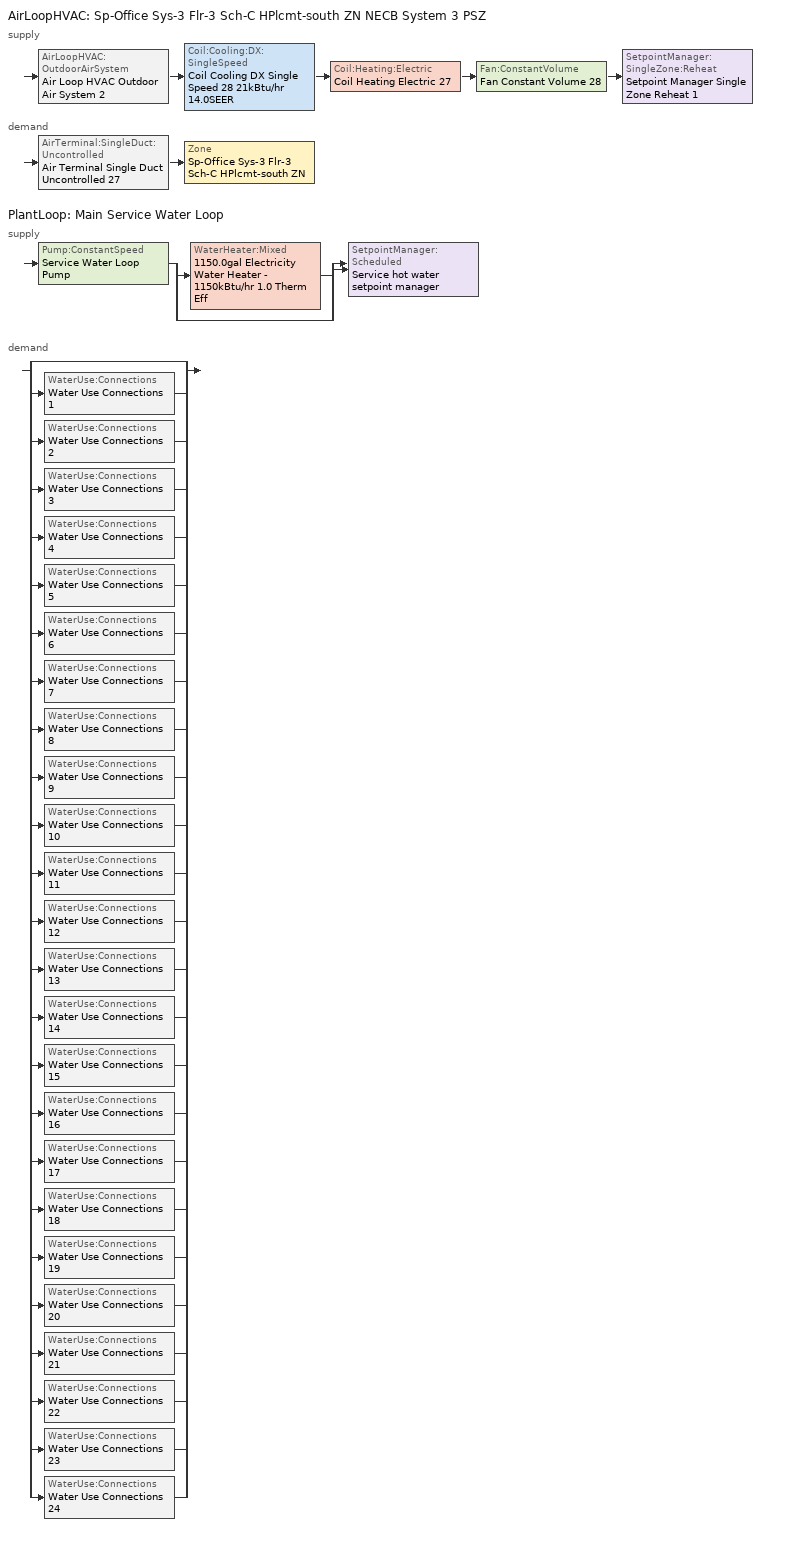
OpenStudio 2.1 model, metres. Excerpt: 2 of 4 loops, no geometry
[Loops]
AirLoopHVAC 'Sp-Office Sys-3 Flr-3 Sch-C HPlcmt-south ZN NECB System 3 PSZ'
 supply: AirLoopHVAC:OutdoorAirSystem 'Air Loop HVAC Outdoor Air System 2' > Coil:Cooling:DX:SingleSpeed 'Coil Cooling DX Single Speed 28 21kBtu/hr 14.0SEER' > Coil:Heating:Electric 'Coil Heating Electric 27' > Fan:ConstantVolume 'Fan Constant Volume 28' > SetpointManager:SingleZone:Reheat 'Setpoint Manager Single Zone Reheat 1'
 demand: AirTerminal:SingleDuct:Uncontrolled 'Air Terminal Single Duct Uncontrolled 27' > Zone 'Sp-Office Sys-3 Flr-3 Sch-C HPlcmt-south ZN'
PlantLoop 'Main Service Water Loop'
 supply: Pump:ConstantSpeed 'Service Water Loop Pump' > split
  | WaterHeater:Mixed '1150.0gal Electricity Water Heater - 1150kBtu/hr 1.0 Therm Eff'
  | bypass
  join > SetpointManager:Scheduled 'Service hot water setpoint manager'
 demand: split
  | bypass
  | WaterUse:Connections 'Water Use Connections 1'
  | WaterUse:Connections 'Water Use Connections 2'
  | WaterUse:Connections 'Water Use Connections 3'
  | WaterUse:Connections 'Water Use Connections 4'
  | WaterUse:Connections 'Water Use Connections 5'
  | WaterUse:Connections 'Water Use Connections 6'
  | WaterUse:Connections 'Water Use Connections 7'
  | WaterUse:Connections 'Water Use Connections 8'
  | WaterUse:Connections 'Water Use Connections 9'
  | WaterUse:Connections 'Water Use Connections 10'
  | WaterUse:Connections 'Water Use Connections 11'
  | WaterUse:Connections 'Water Use Connections 12'
  | WaterUse:Connections 'Water Use Connections 13'
  | WaterUse:Connections 'Water Use Connections 14'
  | WaterUse:Connections 'Water Use Connections 15'
  | WaterUse:Connections 'Water Use Connections 16'
  | WaterUse:Connections 'Water Use Connections 17'
  | WaterUse:Connections 'Water Use Connections 18'
  | WaterUse:Connections 'Water Use Connections 19'
  | WaterUse:Connections 'Water Use Connections 20'
  | WaterUse:Connections 'Water Use Connections 21'
  | WaterUse:Connections 'Water Use Connections 22'
  | WaterUse:Connections 'Water Use Connections 23'
  | WaterUse:Connections 'Water Use Connections 24'
[Sizing:Zone]
Sp-Office Sys-3 Flr-3 Sch-C HPlcmt-south ZN: Zone Cooling Design Supply Air Temperature Input Method=SupplyAirTemperature; Zone Cooling Design Supply Air Temperature {C}=13; Zone Cooling Design Supply Air Temperature Difference {deltaC}=11.11; Zone Heating Design Supply Air Temperature Input Method=SupplyAirTemperature; Zone Heating Design Supply Air Temperature {C}=43; Zone Heating Design Supply Air Temperature Difference {deltaC}=11.11; Zone Cooling Design Supply Air Humidity Ratio {kg-H2O/kg-air}=0.0085; Zone Heating Design Supply Air Humidity Ratio {kg-H2O/kg-air}=0.008; Zone Heating Sizing Factor=1.3; Zone Cooling Sizing Factor=1.1; Cooling Design Air Flow Method=DesignDay; Heating Design Air Flow Method=DesignDay; Account for Dedicated Outdoor Air System=No; Dedicated Outdoor Air System Control Strategy=NeutralSupplyAir; Dedicated Outdoor Air Low Setpoint Temperature for Design {C}=autosize; Dedicated Outdoor Air High Setpoint Temperature for Design {C}=autosize
[Zone equipment]
Sp-Office Sys-3 Flr-3 Sch-C HPlcmt-south ZN: Air Terminal Single Duct Uncontrolled 27, Zone HVAC Baseboard Convective Water 27
[PlantLoop]
Main Service Water Loop: Maximum Loop Temperature {C}=60; Minimum Loop Temperature {C}=10; Plant Loop Volume {m3}=Autocalculate; Load Distribution Scheme=Optimal
[Sizing:Plant]
Main Service Water Loop: Loop Type=Heating; Design Loop Exit Temperature {C}=60; Loop Design Temperature Difference {deltaC}=5; Sizing Option=NonCoincident; Zone Timesteps in Averaging Window=1; Coincident Sizing Factor Mode=None
[AirLoopHVAC]
Sp-Office Sys-3 Flr-3 Sch-C HPlcmt-south ZN NECB System 3 PSZ: Availability Schedule=Sp-Office Sys-3 Flr-3 Sch-C HPlcmt-south ZN NECB System 3 PSZ Occ Sch; Availability Manager=Availability Manager Night Cycle 2; Design Supply Air Flow Rate {m3/s}=AutoSize
[Sizing:System]
Sp-Office Sys-3 Flr-3 Sch-C HPlcmt-south ZN NECB System 3 PSZ: Type of Load to Size On=Sensible; Design Outdoor Air Flow Rate {m3/s}=Autosize; Minimum System Air Flow Ratio=1; Preheat Design Temperature {C}=7; Preheat Design Humidity Ratio {kg-H2O/kg-Air}=0.008; Precool Design Temperature {C}=13; Precool Design Humidity Ratio {kg-H2O/kg-Air}=0.008; Central Cooling Design Supply Air Temperature {C}=13; Central Heating Design Supply Air Temperature {C}=43; Sizing Option=NonCoincident; 100% Outdoor Air in Cooling=No; 100% Outdoor Air in Heating=No; Central Cooling Design Supply Air Humidity Ratio {kg-H2O/kg-Air}=0.0085; Central Heating Design Supply Air Humidity Ratio {kg-H2O/kg-Air}=0.008; Cooling Design Air Flow Method=DesignDay; Cooling Design Air Flow Rate {m3/s}=0; Heating Design Air Flow Method=DesignDay; Heating Design Air Flow Rate {m3/s}=0; System Outdoor Air Method=ZoneSum; Zone Maximum Outdoor Air Fraction=1; Cooling Supply Air Flow Rate Per Floor Area {m3/s-m2}=0.00996765; Cooling Fraction of Autosized Cooling Supply Air Flow Rate=1; Cooling Supply Air Flow Rate Per Unit Cooling Capacity {m3/s-W}=3.94755e-05; Heating Supply Air Flow Rate Per Floor Area {m3/s-m2}=0.00996765; Heating Fraction of Autosized Heating Supply Air Flow Rate=1; Heating Fraction of Autosized Cooling Supply Air Flow Rate=1; Heating Supply Air Flow Rate Per Unit Heating Capacity {m3/s-W}=3.15882e-05; Cooling Design Capacity Method=CoolingDesignCapacity; Cooling Design Capacity {W}=autosize; Cooling Design Capacity Per Floor Area {W/m2}=234.7; Fraction of Autosized Cooling Design Capacity=1; Heating Design Capacity Method=HeatingDesignCapacity; Heating Design Capacity {W}=autosize; Heating Design Capacity Per Floor Area {W/m2}=157; Fraction of Autosized Heating Design Capacity=1; Central Cooling Capacity Control Method=OnOff
[Fan:ConstantVolume]
Fan Constant Volume 28: Availability Schedule=Always On Discrete; Fan Efficiency=0.39975; Pressure Rise {Pa}=640; Maximum Flow Rate {m3/s}=AutoSize; Motor Efficiency=0.615
[Coil:Cooling:DX:SingleSpeed]
Coil Cooling DX Single Speed 28 21kBtu/hr 14.0SEER: Availability Schedule=Always On Discrete; Rated Total Cooling Capacity {W}=autosize; Rated Sensible Heat Ratio=autosize; Rated COP {W/W}=3.8248; Rated Air Flow Rate {m3/s}=autosize; Rated Evaporator Fan Power Per Volume Flow Rate {W/(m3/s)}=773.3; Total Cooling Capacity Function of Temperature Curve=DXCOOL-NECB2011-REF-CAPFT 20; Total Cooling Capacity Function of Flow Fraction Curve=DXCOOL-NECB2011-REF-CAPFFLOW 20; Energy Input Ratio Function of Temperature Curve=DXCOOL-NECB2011-REF-COOLEIRFT 20; Energy Input Ratio Function of Flow Fraction Curve=DXCOOL-NECB2011-REF-COOLEIRFFLOW 20; Part Load Fraction Correlation Curve=DXCOOL-NECB2011-REF-COOLPLFFPLR 20; Condenser Type=AirCooled; Evaporative Condenser Effectiveness=0; Evaporative Condenser Air Flow Rate {m3/s}=Autosize; Evaporative Condenser Pump Rated Power Consumption {W}=Autosize; Crankcase Heater Capacity {W}=0; Maximum Outdoor Dry-Bulb Temperature for Crankcase Heater Operation {C}=0; Basin Heater Capacity {W/K}=0; Basin Heater Setpoint Temperature {C}=10
[Controller:OutdoorAir]
Controller Outdoor Air 2: Minimum Outdoor Air Flow Rate {m3/s}=0; Maximum Outdoor Air Flow Rate {m3/s}=Autosize; Economizer Control Type=NoEconomizer; Economizer Control Action Type=ModulateFlow; Economizer Maximum Limit Dry-Bulb Temperature {C}=28; Economizer Maximum Limit Enthalpy {J/kg}=64000; Economizer Minimum Limit Dry-Bulb Temperature {C}=-100; Lockout Type=NoLockout; Minimum Limit Type=FixedMinimum; Minimum Outdoor Air Schedule=Sp-Office Sys-3 Flr-3 Sch-C HPlcmt-south ZN NECB System 3 PSZ Occ Sch; Controller Mechanical Ventilation=Controller Mechanical Ventilation 2; High Humidity Control=No; Heat Recovery Bypass Control Type=BypassWhenWithinEconomizerLimits
[Controller:MechanicalVentilation]
Controller Mechanical Ventilation 2: Availability Schedule=Always On Discrete; System Outdoor Air Method=ZoneSum
[AirLoopHVAC:OutdoorAirSystem]
Air Loop HVAC Outdoor Air System 2: Controller=Controller Outdoor Air 2
[SetpointManager:Scheduled]
Service hot water setpoint manager: Control Variable=Temperature; Schedule=Service Water Loop Temp - 140F
[Coil:Heating:Electric]
Coil Heating Electric 27: Availability Schedule=Always On Discrete
[AirTerminal:SingleDuct:Uncontrolled]
Air Terminal Single Duct Uncontrolled 27: Availability Schedule=Always On Discrete; Maximum Air Flow Rate {m3/s}=AutoSize
[SetpointManager:SingleZone:Reheat]
Setpoint Manager Single Zone Reheat 1: Minimum Supply Air Temperature {C}=13; Maximum Supply Air Temperature {C}=43; Control Zone=Sp-Office Sys-3 Flr-3 Sch-C HPlcmt-south ZN
[Pump:ConstantSpeed]
Service Water Loop Pump: Rated Flow Rate {m3/s}=autosize; Rated Pump Head {Pa}=0.01; Rated Power Consumption {W}=autosize; Motor Efficiency=0.7; Fraction of Motor Inefficiencies to Fluid Stream=0; Pump Control Type=Intermittent
[WaterHeater:Mixed]
1150.0gal Electricity Water Heater - 1150kBtu/hr 1.0 Therm Eff: Tank Volume {m3}=4.35322; Setpoint Temperature Schedule=Service Water Loop Temp - 140F; Deadband Temperature Difference {deltaC}=2; Maximum Temperature Limit {C}=82.2222; Heater Control Type=Cycle; Heater Maximum Capacity {W}=337032; Heater Fuel Type=Electricity; Heater Thermal Efficiency=1; Off Cycle Parasitic Fuel Consumption Rate {W}=25.717; Off Cycle Parasitic Fuel Type=Electricity; Off Cycle Parasitic Heat Fraction to Tank=0.8; On Cycle Parasitic Fuel Consumption Rate {W}=25.717; On Cycle Parasitic Fuel Type=Electricity; On Cycle Parasitic Heat Fraction to Tank=0; Ambient Temperature Indicator=Schedule; Ambient Temperature Schedule=Water Heater Ambient Temp Schedule - 70F; Off Cycle Loss Coefficient to Ambient Temperature {W/K}=9.09539; On Cycle Loss Coefficient to Ambient Temperature {W/K}=9.09539; Use Side Effectiveness=1; Source Side Effectiveness=1; Use Side Design Flow Rate {m3/s}=autosize; Source Side Design Flow Rate {m3/s}=autosize; Indirect Water Heating Recovery Time {hr}=1.5
[WaterUse:Connections]
Name | Water Use Equipment Name 1
Water Use Connections 1 | G n1 apartment Service Water Use 0.06gal/min
Water Use Connections 2 | G n2 apartment Service Water Use 0.06gal/min
Water Use Connections 3 | G ne apartment Service Water Use 0.06gal/min
Water Use Connections 4 | G nw apartment Service Water Use 0.06gal/min
Water Use Connections 5 | G s1 apartment Service Water Use 0.06gal/min
Water Use Connections 6 | G s2 apartment Service Water Use 0.06gal/min
Water Use Connections 7 | G sw apartment Service Water Use 0.06gal/min
Water Use Connections 8 | M n1 apartment Service Water Use 0.06gal/min
Water Use Connections 9 | M n2 apartment Service Water Use 0.06gal/min
Water Use Connections 10 | M ne apartment Service Water Use 0.06gal/min
Water Use Connections 11 | M nw apartment Service Water Use 0.06gal/min
Water Use Connections 12 | M s1 apartment Service Water Use 0.06gal/min
Water Use Connections 13 | M s2 apartment Service Water Use 0.06gal/min
Water Use Connections 14 | M se apartment Service Water Use 0.06gal/min
Water Use Connections 15 | M sw apartment Service Water Use 0.06gal/min
Water Use Connections 16 | T n1 apartment Service Water Use 0.06gal/min
Water Use Connections 17 | T n2 apartment Service Water Use 0.06gal/min
Water Use Connections 18 | T ne apartment Service Water Use 0.06gal/min
Water Use Connections 19 | T nw apartment Service Water Use 0.06gal/min
Water Use Connections 20 | T s1 apartment Service Water Use 0.06gal/min
Water Use Connections 21 | T s2 apartment Service Water Use 0.06gal/min
Water Use Connections 22 | T se apartment Service Water Use 0.06gal/min
Water Use Connections 23 | T sw apartment Service Water Use 0.06gal/min
Water Use Connections 24 | Office Service Water Use 0.07gal/min
[WaterUse:Equipment:Definition]
Name | Peak Flow Rate {m3/s} | Target Temperature Schedule | Sensible Fraction Schedule | Latent Fraction Schedule
G n1 apartment Service Water Use Def 0.06gal/min | 3.95701e-06 | Schedule Ruleset 5 | Schedule Ruleset 3 | Schedule Ruleset 4
G n2 apartment Service Water Use Def 0.06gal/min | 3.95701e-06 | Schedule Ruleset 8 | Schedule Ruleset 6 | Schedule Ruleset 7
G ne apartment Service Water Use Def 0.06gal/min | 3.95701e-06 | Schedule Ruleset 11 | Schedule Ruleset 9 | Schedule Ruleset 10
G nw apartment Service Water Use Def 0.06gal/min | 3.95701e-06 | Schedule Ruleset 14 | Schedule Ruleset 12 | Schedule Ruleset 13
G s1 apartment Service Water Use Def 0.06gal/min | 3.95701e-06 | Schedule Ruleset 17 | Schedule Ruleset 15 | Schedule Ruleset 16
G s2 apartment Service Water Use Def 0.06gal/min | 3.95701e-06 | Schedule Ruleset 20 | Schedule Ruleset 18 | Schedule Ruleset 19
G sw apartment Service Water Use Def 0.06gal/min | 3.95701e-06 | Schedule Ruleset 23 | Schedule Ruleset 21 | Schedule Ruleset 22
M n1 apartment Service Water Use Def 0.06gal/min | 3.95701e-06 | Schedule Ruleset 26 | Schedule Ruleset 24 | Schedule Ruleset 25
M n2 apartment Service Water Use Def 0.06gal/min | 3.95701e-06 | Schedule Ruleset 29 | Schedule Ruleset 27 | Schedule Ruleset 28
M ne apartment Service Water Use Def 0.06gal/min | 3.95701e-06 | Schedule Ruleset 32 | Schedule Ruleset 30 | Schedule Ruleset 31
M nw apartment Service Water Use Def 0.06gal/min | 3.95701e-06 | Schedule Ruleset 35 | Schedule Ruleset 33 | Schedule Ruleset 34
M s1 apartment Service Water Use Def 0.06gal/min | 3.95701e-06 | Schedule Ruleset 38 | Schedule Ruleset 36 | Schedule Ruleset 37
M s2 apartment Service Water Use Def 0.06gal/min | 3.95701e-06 | Schedule Ruleset 41 | Schedule Ruleset 39 | Schedule Ruleset 40
M se apartment Service Water Use Def 0.06gal/min | 3.95701e-06 | Schedule Ruleset 44 | Schedule Ruleset 42 | Schedule Ruleset 43
M sw apartment Service Water Use Def 0.06gal/min | 3.95701e-06 | Schedule Ruleset 47 | Schedule Ruleset 45 | Schedule Ruleset 46
T n1 apartment Service Water Use Def 0.06gal/min | 3.95701e-06 | Schedule Ruleset 50 | Schedule Ruleset 48 | Schedule Ruleset 49
T n2 apartment Service Water Use Def 0.06gal/min | 3.95701e-06 | Schedule Ruleset 53 | Schedule Ruleset 51 | Schedule Ruleset 52
T ne apartment Service Water Use Def 0.06gal/min | 3.95701e-06 | Schedule Ruleset 56 | Schedule Ruleset 54 | Schedule Ruleset 55
T nw apartment Service Water Use Def 0.06gal/min | 3.95701e-06 | Schedule Ruleset 59 | Schedule Ruleset 57 | Schedule Ruleset 58
T s1 apartment Service Water Use Def 0.06gal/min | 3.95701e-06 | Schedule Ruleset 62 | Schedule Ruleset 60 | Schedule Ruleset 61
T s2 apartment Service Water Use Def 0.06gal/min | 3.95701e-06 | Schedule Ruleset 65 | Schedule Ruleset 63 | Schedule Ruleset 64
T se apartment Service Water Use Def 0.06gal/min | 3.95701e-06 | Schedule Ruleset 68 | Schedule Ruleset 66 | Schedule Ruleset 67
T sw apartment Service Water Use Def 0.06gal/min | 3.95701e-06 | Schedule Ruleset 71 | Schedule Ruleset 69 | Schedule Ruleset 70
Office Service Water Use Def 0.07gal/min | 4.28177e-06 | Schedule Ruleset 74 | Schedule Ruleset 72 | Schedule Ruleset 73
[WaterUse:Equipment]
Name | Water Use Equipment Definition | Space | Flow Rate Fraction Schedule
G n1 apartment Service Water Use 0.06gal/min | G n1 apartment Service Water Use Def 0.06gal/min | G N1 Apartment | NECB-G-Service Water Heating
G n2 apartment Service Water Use 0.06gal/min | G n2 apartment Service Water Use Def 0.06gal/min | G N2 Apartment | NECB-G-Service Water Heating
G ne apartment Service Water Use 0.06gal/min | G ne apartment Service Water Use Def 0.06gal/min | G NE Apartment | NECB-G-Service Water Heating
G nw apartment Service Water Use 0.06gal/min | G nw apartment Service Water Use Def 0.06gal/min | G NW Apartment | NECB-G-Service Water Heating
G s1 apartment Service Water Use 0.06gal/min | G s1 apartment Service Water Use Def 0.06gal/min | G S1 Apartment | NECB-G-Service Water Heating
G s2 apartment Service Water Use 0.06gal/min | G s2 apartment Service Water Use Def 0.06gal/min | G S2 Apartment | NECB-G-Service Water Heating
G sw apartment Service Water Use 0.06gal/min | G sw apartment Service Water Use Def 0.06gal/min | G SW Apartment | NECB-G-Service Water Heating
M n1 apartment Service Water Use 0.06gal/min | M n1 apartment Service Water Use Def 0.06gal/min | M N1 Apartment | NECB-G-Service Water Heating
M n2 apartment Service Water Use 0.06gal/min | M n2 apartment Service Water Use Def 0.06gal/min | M N2 Apartment | NECB-G-Service Water Heating
M ne apartment Service Water Use 0.06gal/min | M ne apartment Service Water Use Def 0.06gal/min | M NE Apartment | NECB-G-Service Water Heating
M nw apartment Service Water Use 0.06gal/min | M nw apartment Service Water Use Def 0.06gal/min | M NW Apartment | NECB-G-Service Water Heating
M s1 apartment Service Water Use 0.06gal/min | M s1 apartment Service Water Use Def 0.06gal/min | M S1 Apartment | NECB-G-Service Water Heating
M s2 apartment Service Water Use 0.06gal/min | M s2 apartment Service Water Use Def 0.06gal/min | M S2 Apartment | NECB-G-Service Water Heating
M se apartment Service Water Use 0.06gal/min | M se apartment Service Water Use Def 0.06gal/min | M SE Apartment | NECB-G-Service Water Heating
M sw apartment Service Water Use 0.06gal/min | M sw apartment Service Water Use Def 0.06gal/min | M SW Apartment | NECB-G-Service Water Heating
T n1 apartment Service Water Use 0.06gal/min | T n1 apartment Service Water Use Def 0.06gal/min | T N1 Apartment | NECB-G-Service Water Heating
T n2 apartment Service Water Use 0.06gal/min | T n2 apartment Service Water Use Def 0.06gal/min | T N2 Apartment | NECB-G-Service Water Heating
T ne apartment Service Water Use 0.06gal/min | T ne apartment Service Water Use Def 0.06gal/min | T NE Apartment | NECB-G-Service Water Heating
T nw apartment Service Water Use 0.06gal/min | T nw apartment Service Water Use Def 0.06gal/min | T NW Apartment | NECB-G-Service Water Heating
T s1 apartment Service Water Use 0.06gal/min | T s1 apartment Service Water Use Def 0.06gal/min | T S1 Apartment | NECB-G-Service Water Heating
T s2 apartment Service Water Use 0.06gal/min | T s2 apartment Service Water Use Def 0.06gal/min | T S2 Apartment | NECB-G-Service Water Heating
T se apartment Service Water Use 0.06gal/min | T se apartment Service Water Use Def 0.06gal/min | T SE Apartment | NECB-G-Service Water Heating
T sw apartment Service Water Use 0.06gal/min | T sw apartment Service Water Use Def 0.06gal/min | T SW Apartment | NECB-G-Service Water Heating
Office Service Water Use 0.07gal/min | Office Service Water Use Def 0.07gal/min | Office | NECB-C-Service Water Heating
[AvailabilityManager:NightCycle]
Availability Manager Night Cycle 2: Control Type=CycleOnAny; Thermostat Tolerance {deltaC}=1; Cycling Run Time {s}=3600
[Schedule:Ruleset]
Service Water Loop Temp - 140F: Default Day Schedule=Service Water Loop Temp - 140F Default
Water Heater Ambient Temp Schedule - 70F: Default Day Schedule=Water Heater Ambient Temp Schedule - 70F Default
Schedule Ruleset 3: Default Day Schedule=Schedule Day 6
Schedule Ruleset 4: Default Day Schedule=Schedule Day 7
Schedule Ruleset 5: Default Day Schedule=Schedule Day 8
NECB-G-Service Water Heating: Default Day Schedule=NECB-G-Service Water Heating Default
Schedule Ruleset 6: Default Day Schedule=Schedule Day 9
Schedule Ruleset 7: Default Day Schedule=Schedule Day 10
Schedule Ruleset 8: Default Day Schedule=Schedule Day 11
Schedule Ruleset 9: Default Day Schedule=Schedule Day 12
Schedule Ruleset 10: Default Day Schedule=Schedule Day 13
Schedule Ruleset 11: Default Day Schedule=Schedule Day 14
Schedule Ruleset 12: Default Day Schedule=Schedule Day 15
Schedule Ruleset 13: Default Day Schedule=Schedule Day 16
Schedule Ruleset 14: Default Day Schedule=Schedule Day 17
Schedule Ruleset 15: Default Day Schedule=Schedule Day 18
Schedule Ruleset 16: Default Day Schedule=Schedule Day 19
Schedule Ruleset 17: Default Day Schedule=Schedule Day 20
Schedule Ruleset 18: Default Day Schedule=Schedule Day 21
Schedule Ruleset 19: Default Day Schedule=Schedule Day 22
Schedule Ruleset 20: Default Day Schedule=Schedule Day 23
Schedule Ruleset 21: Default Day Schedule=Schedule Day 24
Schedule Ruleset 22: Default Day Schedule=Schedule Day 25
Schedule Ruleset 23: Default Day Schedule=Schedule Day 26
Schedule Ruleset 24: Default Day Schedule=Schedule Day 27
Schedule Ruleset 25: Default Day Schedule=Schedule Day 28
Schedule Ruleset 26: Default Day Schedule=Schedule Day 29
Schedule Ruleset 27: Default Day Schedule=Schedule Day 30
Schedule Ruleset 28: Default Day Schedule=Schedule Day 31
Schedule Ruleset 29: Default Day Schedule=Schedule Day 32
Schedule Ruleset 30: Default Day Schedule=Schedule Day 33
Schedule Ruleset 31: Default Day Schedule=Schedule Day 34
Schedule Ruleset 32: Default Day Schedule=Schedule Day 35
Schedule Ruleset 33: Default Day Schedule=Schedule Day 36
Schedule Ruleset 34: Default Day Schedule=Schedule Day 37
Schedule Ruleset 35: Default Day Schedule=Schedule Day 38
Schedule Ruleset 36: Default Day Schedule=Schedule Day 39
Schedule Ruleset 37: Default Day Schedule=Schedule Day 40
Schedule Ruleset 38: Default Day Schedule=Schedule Day 41
Schedule Ruleset 39: Default Day Schedule=Schedule Day 42
Schedule Ruleset 40: Default Day Schedule=Schedule Day 43
Schedule Ruleset 41: Default Day Schedule=Schedule Day 44
Schedule Ruleset 42: Default Day Schedule=Schedule Day 45
Schedule Ruleset 43: Default Day Schedule=Schedule Day 46
Schedule Ruleset 44: Default Day Schedule=Schedule Day 47
Schedule Ruleset 45: Default Day Schedule=Schedule Day 48
Schedule Ruleset 46: Default Day Schedule=Schedule Day 49
Schedule Ruleset 47: Default Day Schedule=Schedule Day 50
Schedule Ruleset 48: Default Day Schedule=Schedule Day 51
Schedule Ruleset 49: Default Day Schedule=Schedule Day 52
Schedule Ruleset 50: Default Day Schedule=Schedule Day 53
Schedule Ruleset 51: Default Day Schedule=Schedule Day 54
Schedule Ruleset 52: Default Day Schedule=Schedule Day 55
Schedule Ruleset 53: Default Day Schedule=Schedule Day 56
Schedule Ruleset 54: Default Day Schedule=Schedule Day 57
Schedule Ruleset 55: Default Day Schedule=Schedule Day 58
Schedule Ruleset 56: Default Day Schedule=Schedule Day 59
Schedule Ruleset 57: Default Day Schedule=Schedule Day 60
Schedule Ruleset 58: Default Day Schedule=Schedule Day 61
Schedule Ruleset 59: Default Day Schedule=Schedule Day 62
Schedule Ruleset 60: Default Day Schedule=Schedule Day 63
Schedule Ruleset 61: Default Day Schedule=Schedule Day 64
Schedule Ruleset 62: Default Day Schedule=Schedule Day 65
Schedule Ruleset 63: Default Day Schedule=Schedule Day 66
Schedule Ruleset 64: Default Day Schedule=Schedule Day 67
Schedule Ruleset 65: Default Day Schedule=Schedule Day 68
Schedule Ruleset 66: Default Day Schedule=Schedule Day 69
Schedule Ruleset 67: Default Day Schedule=Schedule Day 70
Schedule Ruleset 68: Default Day Schedule=Schedule Day 71
Schedule Ruleset 69: Default Day Schedule=Schedule Day 72
Schedule Ruleset 70: Default Day Schedule=Schedule Day 73
Schedule Ruleset 71: Default Day Schedule=Schedule Day 74
Schedule Ruleset 72: Default Day Schedule=Schedule Day 75
Schedule Ruleset 73: Default Day Schedule=Schedule Day 76
Schedule Ruleset 74: Default Day Schedule=Schedule Day 77
NECB-C-Service Water Heating: Default Day Schedule=NECB-C-Service Water Heating Default
Sp-Office Sys-3 Flr-3 Sch-C HPlcmt-south ZN NECB System 3 PSZ Occ Sch: Default Day Schedule=Sp-Office Sys-3 Flr-3 Sch-C HPlcmt-south ZN NECB System 3 PSZ Occ Sch Default; Summer Design Day Schedule=Sp-Office Sys-3 Flr-3 Sch-C HPlcmt-south ZN NECB System 3 PSZ Occ Sch Summer Design Day; Winter Design Day Schedule=Sp-Office Sys-3 Flr-3 Sch-C HPlcmt-south ZN NECB System 3 PSZ Occ Sch Winter Design Day
[Schedule:Day]
Service Water Loop Temp - 140F Default; Schedule Day 8; Schedule Day 11; Schedule Day 14; Schedule Day 17; Schedule Day 20; Schedule Day 23; Schedule Day 26; Schedule Day 29; Schedule Day 32; Schedule Day 35; Schedule Day 38; Schedule Day 41; Schedule Day 44; Schedule Day 47; Schedule Day 50; Schedule Day 53; Schedule Day 56; Schedule Day 59; Schedule Day 62; Schedule Day 65; Schedule Day 68; Schedule Day 71; Schedule Day 74; Schedule Day 77: 24, 0, 60
Water Heater Ambient Temp Schedule - 70F Default: 24, 0, 21.1111
Schedule Day 6; Schedule Day 9; Schedule Day 12; Schedule Day 15; Schedule Day 18; Schedule Day 21; Schedule Day 24; Schedule Day 27; Schedule Day 30; Schedule Day 33; Schedule Day 36; Schedule Day 39; Schedule Day 42; Schedule Day 45; Schedule Day 48; Schedule Day 51; Schedule Day 54; Schedule Day 57; Schedule Day 60; Schedule Day 63; Schedule Day 66; Schedule Day 69; Schedule Day 72; Schedule Day 75: 24, 0, 0.2
Schedule Day 7; Schedule Day 10; Schedule Day 13; Schedule Day 16; Schedule Day 19; Schedule Day 22; Schedule Day 25; Schedule Day 28; Schedule Day 31; Schedule Day 34; Schedule Day 37; Schedule Day 40; Schedule Day 43; Schedule Day 46; Schedule Day 49; Schedule Day 52; Schedule Day 55; Schedule Day 58; Schedule Day 61; Schedule Day 64; Schedule Day 67; Schedule Day 70; Schedule Day 73; Schedule Day 76: 24, 0, 0.05
NECB-G-Service Water Heating Default; NECB-G-Service Water Heating Default|Wkdy Day: 1, 0, 0.1, 6, 0, 0.05, 7, 0, 0.2, 8, 0, 0.8, 9, 0, 0.7, 10, 0, 0.5, 11, 0, 0.4, 14, 0, 0.2, 15, 0, 0.3, 17, 0, 0.5, 19, 0, 0.7, 21, 0, 0.4, 23, 0, 0.2, 24, 0, 0.1
NECB-G-Service Water Heating Sat Day: 1, 0, 0.1, 7, 0, 0.05, 8, 0, 0.2, 11, 0, 0.5, 15, 0, 0.3, 16, 0, 0.7, 17, 0, 0.9, 19, 0, 0.7, 20, 0, 0.6, 21, 0, 0.5, 22, 0, 0.4, 23, 0, 0.3, 24, 0, 0.2
NECB-G-Service Water Heating Sun|Hol Day: 1, 0, 0.1, 8, 0, 0.05, 9, 0, 0.2, 11, 0, 0.3, 13, 0, 0.2, 14, 0, 0.3, 15, 0, 0.4, 16, 0, 0.5, 17, 0, 0.6, 18, 0, 0.7, 19, 0, 0.4, 20, 0, 0.3, 24, 0, 0.2
NECB-C-Service Water Heating Default; NECB-C-Service Water Heating Default|Wkdy Day: 8, 0, 0.05, 9, 0, 0.1, 10, 0, 0.2, 11, 0, 0.3, 12, 0, 0.4, 16, 0, 0.8, 17, 0, 0.6, 18, 0, 0.4, 19, 0, 0.3, 21, 0, 0.2, 24, 0, 0.05
NECB-C-Service Water Heating Sat Day: 8, 0, 0.05, 9, 0, 0.1, 10, 0, 0.2, 11, 0, 0.3, 12, 0, 0.5, 16, 0, 0.9, 17, 0, 0.7, 18, 0, 0.5, 19, 0, 0.3, 21, 0, 0.2, 24, 0, 0.05
NECB-C-Service Water Heating Sun|Hol Day: 10, 0, 0.05, 11, 0, 0.1, 12, 0, 0.2, 13, 0, 0.4, 15, 0, 0.8, 16, 0, 0.6, 17, 0, 0.4, 18, 0, 0.3, 19, 0, 0.2, 24, 0, 0.05
Sp-Office Sys-3 Flr-3 Sch-C HPlcmt-south ZN NECB System 3 PSZ Occ Sch Default; Sp-Office Sys-3 Flr-3 Sch-C HPlcmt-south ZN NECB System 3 PSZ Occ Sch Winter Design Day; Sp-Office Sys-3 Flr-3 Sch-C HPlcmt-south ZN NECB System 3 PSZ Occ Sch Summer Design Day: 24, 0, 1
Sp-Office Sys-3 Flr-3 Sch-C HPlcmt-south ZN NECB System 3 PSZ Occ Sch Monday; Sp-Office Sys-3 Flr-3 Sch-C HPlcmt-south ZN NECB System 3 PSZ Occ Sch Tuesday; Sp-Office Sys-3 Flr-3 Sch-C HPlcmt-south ZN NECB System 3 PSZ Occ Sch Wednesday; Sp-Office Sys-3 Flr-3 Sch-C HPlcmt-south ZN NECB System 3 PSZ Occ Sch Thursday; Sp-Office Sys-3 Flr-3 Sch-C HPlcmt-south ZN NECB System 3 PSZ Occ Sch Friday; Sp-Office Sys-3 Flr-3 Sch-C HPlcmt-south ZN NECB System 3 PSZ Occ Sch Saturday: 9, 0, 0, 21, 0, 1, 24, 0, 0
Sp-Office Sys-3 Flr-3 Sch-C HPlcmt-south ZN NECB System 3 PSZ Occ Sch Sunday: 11, 0, 0, 19, 0, 1, 24, 0, 0
[Schedule:Rule] Date Specification Type=DateRange; Start Month=1; Start Day=1; End Month=12
Name | Schedule Ruleset | Rule Order | Day Schedule | Apply Monday | Apply Tuesday | Apply Wednesday | Apply Thursday | Apply Friday | End Day | Apply Saturday | Apply Sunday
Schedule Rule 32 | NECB-G-Service Water Heating | 2 | NECB-G-Service Water Heating Default|Wkdy Day | Yes | Yes | Yes | Yes | Yes | 31
Schedule Rule 33 | NECB-G-Service Water Heating | 1 | NECB-G-Service Water Heating Sat Day |  |  |  |  |  | 31 | Yes
Schedule Rule 34 | NECB-G-Service Water Heating | 0 | NECB-G-Service Water Heating Sun|Hol Day |  |  |  |  |  | 31 |  | Yes
Schedule Rule 35 | NECB-C-Service Water Heating | 2 | NECB-C-Service Water Heating Default|Wkdy Day | Yes | Yes | Yes | Yes | Yes | 31
Schedule Rule 36 | NECB-C-Service Water Heating | 1 | NECB-C-Service Water Heating Sat Day |  |  |  |  |  | 31 | Yes
Schedule Rule 37 | NECB-C-Service Water Heating | 0 | NECB-C-Service Water Heating Sun|Hol Day |  |  |  |  |  | 31 |  | Yes
Sp-Office Sys-3 Flr-3 Sch-C HPlcmt-south ZN NECB System 3 PSZ Occ Sch Monday Rule | Sp-Office Sys-3 Flr-3 Sch-C HPlcmt-south ZN NECB System 3 PSZ Occ Sch | 6 | Sp-Office Sys-3 Flr-3 Sch-C HPlcmt-south ZN NECB System 3 PSZ Occ Sch Monday | Yes |  |  |  |  | 25
Sp-Office Sys-3 Flr-3 Sch-C HPlcmt-south ZN NECB System 3 PSZ Occ Sch Tuesday Rule | Sp-Office Sys-3 Flr-3 Sch-C HPlcmt-south ZN NECB System 3 PSZ Occ Sch | 5 | Sp-Office Sys-3 Flr-3 Sch-C HPlcmt-south ZN NECB System 3 PSZ Occ Sch Tuesday |  | Yes |  |  |  | 26
Sp-Office Sys-3 Flr-3 Sch-C HPlcmt-south ZN NECB System 3 PSZ Occ Sch Wednesday Rule | Sp-Office Sys-3 Flr-3 Sch-C HPlcmt-south ZN NECB System 3 PSZ Occ Sch | 4 | Sp-Office Sys-3 Flr-3 Sch-C HPlcmt-south ZN NECB System 3 PSZ Occ Sch Wednesday |  |  | Yes |  |  | 27
Sp-Office Sys-3 Flr-3 Sch-C HPlcmt-south ZN NECB System 3 PSZ Occ Sch Thursday Rule | Sp-Office Sys-3 Flr-3 Sch-C HPlcmt-south ZN NECB System 3 PSZ Occ Sch | 3 | Sp-Office Sys-3 Flr-3 Sch-C HPlcmt-south ZN NECB System 3 PSZ Occ Sch Thursday |  |  |  | Yes |  | 28
Sp-Office Sys-3 Flr-3 Sch-C HPlcmt-south ZN NECB System 3 PSZ Occ Sch Friday Rule | Sp-Office Sys-3 Flr-3 Sch-C HPlcmt-south ZN NECB System 3 PSZ Occ Sch | 2 | Sp-Office Sys-3 Flr-3 Sch-C HPlcmt-south ZN NECB System 3 PSZ Occ Sch Friday |  |  |  |  | Yes | 29
Sp-Office Sys-3 Flr-3 Sch-C HPlcmt-south ZN NECB System 3 PSZ Occ Sch Saturday Rule | Sp-Office Sys-3 Flr-3 Sch-C HPlcmt-south ZN NECB System 3 PSZ Occ Sch | 1 | Sp-Office Sys-3 Flr-3 Sch-C HPlcmt-south ZN NECB System 3 PSZ Occ Sch Saturday |  |  |  |  |  | 30 | Yes
Sp-Office Sys-3 Flr-3 Sch-C HPlcmt-south ZN NECB System 3 PSZ Occ Sch Sunday Rule | Sp-Office Sys-3 Flr-3 Sch-C HPlcmt-south ZN NECB System 3 PSZ Occ Sch | 0 | Sp-Office Sys-3 Flr-3 Sch-C HPlcmt-south ZN NECB System 3 PSZ Occ Sch Sunday |  |  |  |  |  | 31 |  | Yes
[Schedule:Constant]
Always On Discrete: Value=1
[Curve:Biquadratic] Minimum Value of x=13; Maximum Value of x=24; Minimum Value of y=24; Maximum Value of y=46
Name | Coefficient1 Constant | Coefficient2 x | Coefficient3 x**2 | Coefficient4 y | Coefficient5 y**2 | Coefficient6 x*y
DXCOOL-NECB2011-REF-CAPFT 20 | 0.867905 | 0.0142459 | 0.00055436 | -0.0075575 | 3.3e-05 | -0.0001918
DXCOOL-NECB2011-REF-COOLEIRFT 20 | 0.116936 | 0.0284933 | -0.0004112 | 0.0214108 | 0.00016103 | -0.0006791
[Curve:Quadratic] Coefficient1 Constant=1; Coefficient2 x=0; Coefficient3 x**2=0; Minimum Value of x=0; Maximum Value of x=1
DXCOOL-NECB2011-REF-CAPFFLOW 20; DXCOOL-NECB2011-REF-COOLEIRFFLOW 20
[Curve:Cubic]
DXCOOL-NECB2011-REF-COOLPLFFPLR 20: Coefficient1 Constant=0.0277; Coefficient2 x=4.9151; Coefficient3 x**2=-8.184; Coefficient4 x**3=4.2702; Minimum Value of x=0.7; Maximum Value of x=1
